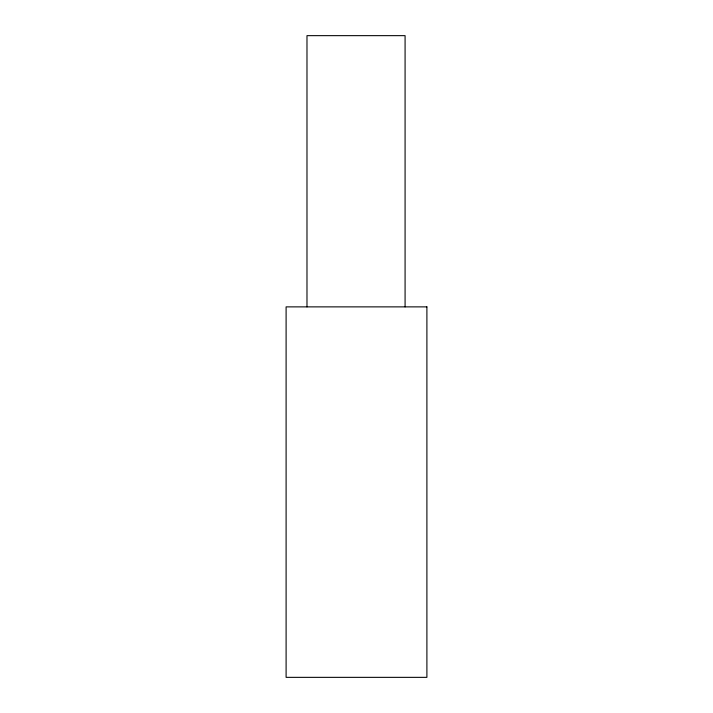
<?xml version="1.0" encoding="UTF-8"?>
<svg xmlns="http://www.w3.org/2000/svg" width="713" height="713" viewBox="0 0 713 713"><rect width="100%" height="100%" fill="white"/><g stroke="black" fill="none" stroke-linecap="round" stroke-linejoin="round"><path stroke-width="1.07" d="M405.082 306.875L405.082 35.65L306.982 35.65L306.982 306.875M426.9 306.875L286.1 306.875L286.1 677.35L426.9 677.35L426.9 306.875"/></g></svg>
